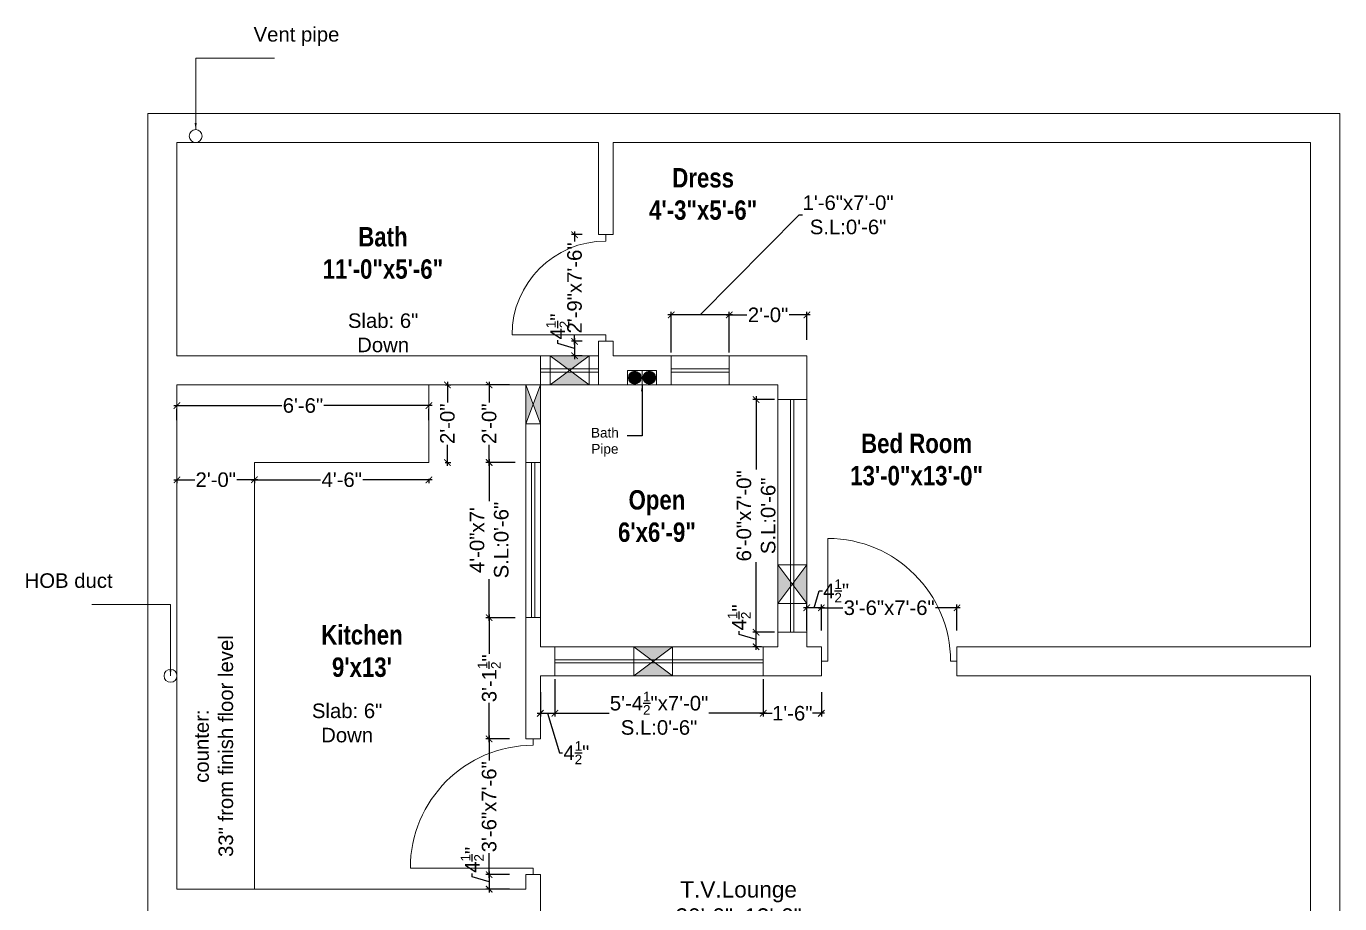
# Model space of a CAD drawing. Header units: inches. Extents: x 22 to 430, y 93 to 690.
# Drawn here: x 22.4 to 429, y 418.5 to 690 of the extents above; entities that cross this region are included whole.
import ezdxf

# ---------------------------------------------------------------- set-up
doc = ezdxf.new("R2010")
doc.units = ezdxf.units.IN
doc.header["$MEASUREMENT"] = 0
doc.layers.add('dim', color=5, linetype='Continuous')
for name, color, linetype, lineweight in [('Dime', 5, 'Continuous', 15), ('line', 7, 'Continuous', 13), ('LINE WORK', 7, 'Continuous', 5)]:
    doc.layers.add(name, color=color, linetype=linetype, lineweight=lineweight)
doc.styles.add('DETAIL', font='arial.ttf', dxfattribs={"height": 4.5})
doc.styles.get("Standard").update_dxf_attribs({"font": 'arial.ttf'})
doc.styles.add('TECH', font='techb___.ttf', dxfattribs={"height": 2.5})
doc.dimstyles.new('DETAIL', dxfattribs={"dimtxt": 4, "dimasz": 2, "dimexe": 1, "dimexo": 5, "dimgap": 0.5, "dimtad": 0, "dimzin": 3, "dimlunit": 4, "dimtxsty": 'DETAIL', "dimblk": 'ARCHTICK', "dimcen": 0.25, "dimdle": 1, "dimclrd": 256, "dimclre": 256, "dimclrt": 256, "dimadec": 1, "dimazin": 0, "dimtfac": 0.66, "dimtmove": 1, "dimatfit": 3, "dimfxl": 1, "dimtolj": 1, "dimlwd": -1, "dimlwe": -1, "dimarcsym": 0})

# ---------------------------------------------------------------- blocks, each defined once
blk = doc.blocks.new('_ArchTick')
at = {"color": 0, "linetype": 'ByBlock', "const_width": 0.15}
blk.add_lwpolyline([(-0.5, -0.5), (0.5, 0.5)], dxfattribs=at)
blk = doc.blocks.new('*D90')
at = {"layer": 'Defpoints', "color": 0, "transparency": 16777216}
for p in [(264.04, 510.07), (264.04, 498.02), (268.54, 498.02)]:
    blk.add_point(p, dxfattribs=at)
at = {"layer": 'dim', "transparency": 16777216}
for p, q in [((266.29, 510.07), (267.86, 515.3)), ((267.86, 515.3), (268.86, 515.3)), ((269.54, 510.07), (263.04, 510.07)), ((264.04, 503.02), (264.04, 511.07)), ((268.54, 503.02), (268.54, 511.07))]:
    blk.add_line(p, q, dxfattribs=at)
at = {"layer": 'dim', "transparency": 16777216, "xscale": 2, "yscale": 2, "zscale": 2, "rotation": 180}
blk.add_blockref('_ArchTick', (264.04, 510.07), dxfattribs=at)
at = {"layer": 'dim', "transparency": 16777216, "xscale": 2, "yscale": 2, "zscale": 2}
blk.add_blockref('_ArchTick', (268.54, 510.07), dxfattribs=at)
at = {"layer": 'dim', "transparency": 16777216, "insert": (273.12, 515.3), "char_height": 4.5, "attachment_point": 5, "style": 'DETAIL'}
blk.add_mtext('\\A1;4{\\H0.66x;\\S1/2;}"', dxfattribs=at)
blk = doc.blocks.new('*D91')
at = {"layer": 'Defpoints', "color": 0, "transparency": 16777216}
for p in [(310.54, 510.07), (268.54, 498.02), (310.54, 498.02)]:
    blk.add_point(p, dxfattribs=at)
at = {"layer": 'dim', "transparency": 16777216}
for p, q in [((267.54, 510.07), (275.23, 510.07)), ((268.54, 503.02), (268.54, 511.07)), ((311.54, 510.07), (303.85, 510.07)), ((310.54, 503.02), (310.54, 511.07))]:
    blk.add_line(p, q, dxfattribs=at)
at = {"layer": 'dim', "transparency": 16777216, "xscale": 2, "yscale": 2, "zscale": 2, "rotation": 180}
blk.add_blockref('_ArchTick', (268.54, 510.07), dxfattribs=at)
at = {"layer": 'dim', "transparency": 16777216, "xscale": 2, "yscale": 2, "zscale": 2}
blk.add_blockref('_ArchTick', (310.54, 510.07), dxfattribs=at)
at = {"layer": 'dim', "transparency": 16777216, "insert": (289.54, 510.07), "char_height": 4.5, "attachment_point": 5, "style": 'DETAIL'}
blk.add_mtext('\\A1;3\'-6"x7\'-6"', dxfattribs=at)
blk = doc.blocks.new('*D92')
at = {"layer": 'Defpoints', "color": 0, "transparency": 16777216}
for p in [(177.04, 427.52), (165.7, 423.02), (177.04, 423.02)]:
    blk.add_point(p, dxfattribs=at)
at = {"layer": 'dim', "transparency": 16777216}
for p, q in [((160.47, 426.84), (160.47, 427.84)), ((172.04, 427.52), (164.7, 427.52)), ((165.7, 428.52), (165.7, 422.02)), ((165.7, 425.27), (160.47, 426.84)), ((172.04, 423.02), (164.7, 423.02))]:
    blk.add_line(p, q, dxfattribs=at)
at = {"layer": 'dim', "transparency": 16777216, "xscale": 2, "yscale": 2, "zscale": 2}
for p, rotation in [((165.7, 427.52), 90), ((165.7, 423.02), 270)]:
    blk.add_blockref('_ArchTick', p, dxfattribs=dict(at, rotation=rotation))
at = {"layer": 'dim', "transparency": 16777216, "insert": (160.47, 432.1), "char_height": 4.5, "attachment_point": 5, "rotation": 90, "style": 'DETAIL'}
blk.add_mtext('\\A1;4{\\H0.66x;\\S1/2;}"', dxfattribs=at)
blk = doc.blocks.new('*D93')
at = {"layer": 'Defpoints', "color": 0, "transparency": 16777216}
for p in [(165.7, 469.52), (177.04, 469.52), (177.04, 427.52)]:
    blk.add_point(p, dxfattribs=at)
at = {"layer": 'dim', "transparency": 16777216}
for p, q in [((172.04, 469.52), (164.7, 469.52)), ((165.7, 470.52), (165.7, 462.83)), ((165.7, 426.52), (165.7, 434.21)), ((172.04, 427.52), (164.7, 427.52))]:
    blk.add_line(p, q, dxfattribs=at)
at = {"layer": 'dim', "transparency": 16777216, "xscale": 2, "yscale": 2, "zscale": 2}
for p, rotation in [((165.7, 469.52), 90), ((165.7, 427.52), 270)]:
    blk.add_blockref('_ArchTick', p, dxfattribs=dict(at, rotation=rotation))
at = {"layer": 'dim', "transparency": 16777216, "insert": (165.7, 448.52), "char_height": 4.5, "attachment_point": 5, "rotation": 90, "style": 'DETAIL'}
blk.add_mtext('\\A1;3\'-6"x7\'-6"', dxfattribs=at)
blk = doc.blocks.new('*D94')
at = {"layer": 'Defpoints', "color": 0, "transparency": 16777216}
for p in [(165.7, 507.02), (177.04, 507.02), (177.04, 469.52)]:
    blk.add_point(p, dxfattribs=at)
at = {"layer": 'dim', "transparency": 16777216}
for p, q in [((172.04, 507.02), (164.7, 507.02)), ((165.7, 508.02), (165.7, 495.84)), ((165.7, 468.52), (165.7, 480.71)), ((172.04, 469.52), (164.7, 469.52))]:
    blk.add_line(p, q, dxfattribs=at)
at = {"layer": 'dim', "transparency": 16777216, "xscale": 2, "yscale": 2, "zscale": 2}
for p, rotation in [((165.7, 507.02), 90), ((165.7, 469.52), 270)]:
    blk.add_blockref('_ArchTick', p, dxfattribs=dict(at, rotation=rotation))
at = {"layer": 'dim', "transparency": 16777216, "insert": (165.7, 488.27), "char_height": 4.5, "attachment_point": 5, "rotation": 90, "style": 'DETAIL'}
blk.add_mtext('\\A1;3\'-1{\\H0.66x;\\S1/2;}"', dxfattribs=at)
blk = doc.blocks.new('*D62')
at = {"layer": 'Defpoints', "color": 0, "transparency": 16777216}
for p in [(165.7, 555.02), (178.79, 555.02), (178.79, 507.02)]:
    blk.add_point(p, dxfattribs=at)
at = {"layer": 'dim', "transparency": 16777216}
for p, q in [((173.79, 555.02), (164.7, 555.02)), ((165.7, 556.02), (165.7, 543.09)), ((165.7, 506.02), (165.7, 518.96)), ((173.79, 507.02), (164.7, 507.02))]:
    blk.add_line(p, q, dxfattribs=at)
at = {"layer": 'dim', "transparency": 16777216, "xscale": 2, "yscale": 2, "zscale": 2}
for p, rotation in [((165.7, 555.02), 90), ((165.7, 507.02), 270)]:
    blk.add_blockref('_ArchTick', p, dxfattribs=dict(at, rotation=rotation))
at = {"layer": 'dim', "transparency": 16777216, "insert": (165.7, 531.02), "char_height": 4.5, "attachment_point": 5, "rotation": 90, "style": 'DETAIL'}
blk.add_mtext('\\A1;4\'-0"x7\'\\PS.L:0\'-6"', dxfattribs=at)
blk = doc.blocks.new('*D95')
at = {"layer": 'Defpoints', "color": 0, "transparency": 16777216}
for p in [(69.04, 573.1), (69.04, 572.64), (147.04, 573.1)]:
    blk.add_point(p, dxfattribs=at)
at = {"layer": 'dim', "transparency": 16777216}
for p, q in [((68.04, 572.64), (101.54, 572.64)), ((69.04, 568.1), (69.04, 571.64)), ((148.04, 572.64), (114.53, 572.64)), ((147.04, 568.1), (147.04, 571.64))]:
    blk.add_line(p, q, dxfattribs=at)
at = {"layer": 'dim', "transparency": 16777216, "xscale": 2, "yscale": 2, "zscale": 2, "rotation": 180}
blk.add_blockref('_ArchTick', (69.04, 572.64), dxfattribs=at)
at = {"layer": 'dim', "transparency": 16777216, "xscale": 2, "yscale": 2, "zscale": 2}
blk.add_blockref('_ArchTick', (147.04, 572.64), dxfattribs=at)
at = {"layer": 'dim', "transparency": 16777216, "insert": (108.04, 572.64), "char_height": 4.5, "attachment_point": 5, "style": 'DETAIL'}
blk.add_mtext('\\A1;6\'-6"', dxfattribs=at)
blk = doc.blocks.new('*D96')
at = {"layer": 'Defpoints', "color": 0, "transparency": 16777216}
for p in [(147.04, 579.02), (152.78, 579.02), (147.04, 555.02)]:
    blk.add_point(p, dxfattribs=at)
at = {"layer": 'dim', "transparency": 16777216}
for p, q in [((152.04, 579.02), (153.78, 579.02)), ((152.78, 580.02), (152.78, 573.54)), ((152.78, 554.02), (152.78, 560.5)), ((152.04, 555.02), (153.78, 555.02))]:
    blk.add_line(p, q, dxfattribs=at)
at = {"layer": 'dim', "transparency": 16777216, "xscale": 2, "yscale": 2, "zscale": 2}
for p, rotation in [((152.78, 579.02), 90), ((152.78, 555.02), 270)]:
    blk.add_blockref('_ArchTick', p, dxfattribs=dict(at, rotation=rotation))
at = {"layer": 'dim', "transparency": 16777216, "insert": (152.78, 567.02), "char_height": 4.5, "attachment_point": 5, "rotation": 90, "style": 'DETAIL'}
blk.add_mtext('\\A1;2\'-0"', dxfattribs=at)
blk = doc.blocks.new('*D97')
at = {"layer": 'Defpoints', "color": 0, "transparency": 16777216}
for p in [(93.04, 555.02), (147.04, 555.02), (147.04, 549.68)]:
    blk.add_point(p, dxfattribs=at)
at = {"layer": 'dim', "transparency": 16777216}
for p, q in [((92.04, 549.68), (113.47, 549.68)), ((93.04, 550.02), (93.04, 548.68)), ((148.04, 549.68), (126.61, 549.68)), ((147.04, 550.02), (147.04, 548.68))]:
    blk.add_line(p, q, dxfattribs=at)
at = {"layer": 'dim', "transparency": 16777216, "xscale": 2, "yscale": 2, "zscale": 2, "rotation": 180}
blk.add_blockref('_ArchTick', (93.04, 549.68), dxfattribs=at)
at = {"layer": 'dim', "transparency": 16777216, "xscale": 2, "yscale": 2, "zscale": 2}
blk.add_blockref('_ArchTick', (147.04, 549.68), dxfattribs=at)
at = {"layer": 'dim', "transparency": 16777216, "insert": (120.04, 549.68), "char_height": 4.5, "attachment_point": 5, "style": 'DETAIL'}
blk.add_mtext('\\A1;4\'-6"', dxfattribs=at)
blk = doc.blocks.new('*D98')
at = {"layer": 'Defpoints', "color": 0, "transparency": 16777216}
for p in [(199.54, 592.52), (192.14, 588.02), (199.54, 588.02)]:
    blk.add_point(p, dxfattribs=at)
at = {"layer": 'dim', "transparency": 16777216}
for p, q in [((186.91, 591.84), (186.91, 592.84)), ((192.14, 590.27), (186.91, 591.84)), ((194.54, 592.52), (191.14, 592.52)), ((192.14, 593.52), (192.14, 587.02)), ((194.54, 588.02), (191.14, 588.02))]:
    blk.add_line(p, q, dxfattribs=at)
at = {"layer": 'dim', "transparency": 16777216, "xscale": 2, "yscale": 2, "zscale": 2}
for p, rotation in [((192.14, 592.52), 90), ((192.14, 588.02), 270)]:
    blk.add_blockref('_ArchTick', p, dxfattribs=dict(at, rotation=rotation))
at = {"layer": 'dim', "transparency": 16777216, "insert": (186.91, 597.1), "char_height": 4.5, "attachment_point": 5, "rotation": 90, "style": 'DETAIL'}
blk.add_mtext('\\A1;4{\\H0.66x;\\S1/2;}"', dxfattribs=at)
blk = doc.blocks.new('*D99')
at = {"layer": 'Defpoints', "color": 0, "transparency": 16777216}
for p in [(192.14, 625.52), (199.54, 625.52), (199.54, 592.52)]:
    blk.add_point(p, dxfattribs=at)
at = {"layer": 'dim', "transparency": 16777216}
for p, q in [((192.14, 626.52), (192.14, 623.37)), ((194.54, 625.52), (191.14, 625.52)), ((192.14, 591.52), (192.14, 594.67)), ((194.54, 592.52), (191.14, 592.52))]:
    blk.add_line(p, q, dxfattribs=at)
at = {"layer": 'dim', "transparency": 16777216, "xscale": 2, "yscale": 2, "zscale": 2}
for p, rotation in [((192.14, 625.52), 90), ((192.14, 592.52), 270)]:
    blk.add_blockref('_ArchTick', p, dxfattribs=dict(at, rotation=rotation))
at = {"layer": 'dim', "transparency": 16777216, "insert": (192.14, 609.02), "char_height": 4.5, "attachment_point": 5, "rotation": 90, "style": 'DETAIL'}
blk.add_mtext('\\A1;2\'-9"x7\'-6"', dxfattribs=at)
blk = doc.blocks.new('*D100')
at = {"layer": 'Defpoints', "color": 0, "transparency": 16777216}
for p in [(248.34, 502.52), (255.04, 502.52), (255.04, 498.02)]:
    blk.add_point(p, dxfattribs=at)
at = {"layer": 'dim', "transparency": 16777216}
for p, q in [((243.11, 501.84), (243.11, 502.84)), ((248.34, 500.27), (243.11, 501.84)), ((250.04, 502.52), (247.34, 502.52)), ((248.34, 497.02), (248.34, 503.52)), ((250.04, 498.02), (247.34, 498.02))]:
    blk.add_line(p, q, dxfattribs=at)
at = {"layer": 'dim', "transparency": 16777216, "xscale": 2, "yscale": 2, "zscale": 2}
for p, rotation in [((248.34, 502.52), 90), ((248.34, 498.02), 270)]:
    blk.add_blockref('_ArchTick', p, dxfattribs=dict(at, rotation=rotation))
at = {"layer": 'dim', "transparency": 16777216, "insert": (243.11, 507.1), "char_height": 4.5, "attachment_point": 5, "rotation": 90, "style": 'DETAIL'}
blk.add_mtext('\\A1;4{\\H0.66x;\\S1/2;}"', dxfattribs=at)
blk = doc.blocks.new('*D63')
at = {"layer": 'Defpoints', "color": 0, "transparency": 16777216}
for p in [(248.34, 574.52), (259.04, 574.52), (259.04, 502.52)]:
    blk.add_point(p, dxfattribs=at)
at = {"layer": 'dim', "transparency": 16777216}
for p, q in [((254.04, 574.52), (247.34, 574.52)), ((248.34, 575.52), (248.34, 552.85)), ((248.34, 501.52), (248.34, 524.2)), ((254.04, 502.52), (247.34, 502.52))]:
    blk.add_line(p, q, dxfattribs=at)
at = {"layer": 'dim', "transparency": 16777216, "xscale": 2, "yscale": 2, "zscale": 2}
for p, rotation in [((248.34, 574.52), 90), ((248.34, 502.52), 270)]:
    blk.add_blockref('_ArchTick', p, dxfattribs=dict(at, rotation=rotation))
at = {"layer": 'dim', "transparency": 16777216, "insert": (248.34, 538.52), "char_height": 4.5, "attachment_point": 5, "rotation": 90, "style": 'DETAIL'}
blk.add_mtext('\\A1;6\'-0"x7\'-0"\\PS.L:0\'-6"', dxfattribs=at)
blk = doc.blocks.new('*D101')
at = {"layer": 'Defpoints', "color": 0, "transparency": 16777216}
for p in [(181.54, 489.02), (186.04, 489.02), (186.04, 477.43)]:
    blk.add_point(p, dxfattribs=at)
at = {"layer": 'dim', "transparency": 16777216}
for p, q in [((181.54, 484.02), (181.54, 476.43)), ((186.04, 484.02), (186.04, 476.43)), ((180.54, 477.43), (187.04, 477.43)), ((183.79, 477.43), (187.44, 465.25)), ((187.44, 465.25), (188.44, 465.25))]:
    blk.add_line(p, q, dxfattribs=at)
at = {"layer": 'dim', "transparency": 16777216, "xscale": 2, "yscale": 2, "zscale": 2, "rotation": 180}
blk.add_blockref('_ArchTick', (181.54, 477.43), dxfattribs=at)
at = {"layer": 'dim', "transparency": 16777216, "xscale": 2, "yscale": 2, "zscale": 2}
blk.add_blockref('_ArchTick', (186.04, 477.43), dxfattribs=at)
at = {"layer": 'dim', "transparency": 16777216, "insert": (192.7, 465.25), "char_height": 4.5, "attachment_point": 5, "style": 'DETAIL'}
blk.add_mtext('\\A1;4{\\H0.66x;\\S1/2;}"', dxfattribs=at)
blk = doc.blocks.new('*D64')
at = {"layer": 'Defpoints', "color": 0, "transparency": 16777216}
for p in [(186.04, 493.02), (250.54, 493.02), (250.54, 477.43)]:
    blk.add_point(p, dxfattribs=at)
at = {"layer": 'dim', "transparency": 16777216}
for p, q in [((186.04, 488.02), (186.04, 476.43)), ((250.54, 488.02), (250.54, 476.43)), ((185.04, 477.43), (202.89, 477.43)), ((251.54, 477.43), (233.68, 477.43))]:
    blk.add_line(p, q, dxfattribs=at)
at = {"layer": 'dim', "transparency": 16777216, "xscale": 2, "yscale": 2, "zscale": 2, "rotation": 180}
blk.add_blockref('_ArchTick', (186.04, 477.43), dxfattribs=at)
at = {"layer": 'dim', "transparency": 16777216, "xscale": 2, "yscale": 2, "zscale": 2}
blk.add_blockref('_ArchTick', (250.54, 477.43), dxfattribs=at)
at = {"layer": 'dim', "transparency": 16777216, "insert": (218.29, 477.43), "char_height": 4.5, "attachment_point": 5, "style": 'DETAIL'}
blk.add_mtext('\\A1;5\'-4{\\H0.66x;\\S1/2;}"x7\'-0"\\PS.L:0\'-6"', dxfattribs=at)
blk = doc.blocks.new('*D79')
at = {"layer": 'Defpoints', "color": 0, "transparency": 16777216}
for p in [(264.04, 600.69), (240.04, 588.02), (264.04, 588.02)]:
    blk.add_point(p, dxfattribs=at)
at = {"layer": 'dim', "transparency": 16777216}
for p, q in [((239.04, 600.69), (245.52, 600.69)), ((240.04, 593.02), (240.04, 601.69)), ((265.04, 600.69), (258.56, 600.69)), ((264.04, 593.02), (264.04, 601.69))]:
    blk.add_line(p, q, dxfattribs=at)
at = {"layer": 'dim', "transparency": 16777216, "xscale": 2, "yscale": 2, "zscale": 2, "rotation": 180}
blk.add_blockref('_ArchTick', (240.04, 600.69), dxfattribs=at)
at = {"layer": 'dim', "transparency": 16777216, "xscale": 2, "yscale": 2, "zscale": 2}
blk.add_blockref('_ArchTick', (264.04, 600.69), dxfattribs=at)
at = {"layer": 'dim', "transparency": 16777216, "insert": (252.04, 600.69), "char_height": 4.5, "attachment_point": 5, "style": 'DETAIL'}
blk.add_mtext('\\A1;2\'-0"', dxfattribs=at)
blk = doc.blocks.new('*D61')
at = {"layer": 'Defpoints', "color": 0, "transparency": 16777216}
for p in [(222.04, 600.69), (222.04, 584.02), (240.04, 584.02)]:
    blk.add_point(p, dxfattribs=at)
at = {"layer": 'dim', "transparency": 16777216}
for p, q in [((231.04, 600.69), (261.72, 631.63)), ((261.72, 631.63), (262.72, 631.63)), ((241.04, 600.69), (221.04, 600.69)), ((222.04, 589.02), (222.04, 601.69)), ((240.04, 589.02), (240.04, 601.69))]:
    blk.add_line(p, q, dxfattribs=at)
at = {"layer": 'dim', "transparency": 16777216, "xscale": 2, "yscale": 2, "zscale": 2, "rotation": 180}
blk.add_blockref('_ArchTick', (222.04, 600.69), dxfattribs=at)
at = {"layer": 'dim', "transparency": 16777216, "xscale": 2, "yscale": 2, "zscale": 2}
blk.add_blockref('_ArchTick', (240.04, 600.69), dxfattribs=at)
at = {"layer": 'dim', "transparency": 16777216, "insert": (276.82, 631.63), "char_height": 4.5, "attachment_point": 5, "style": 'DETAIL'}
blk.add_mtext('\\A1;1\'-6"x7\'-0"\\PS.L:0\'-6"', dxfattribs=at)
blk = doc.blocks.new('*D80')
at = {"layer": 'Defpoints', "color": 0, "transparency": 16777216}
for p in [(250.54, 489.02), (268.54, 489.02), (268.54, 477.43)]:
    blk.add_point(p, dxfattribs=at)
at = {"layer": 'dim', "transparency": 16777216}
for p, q in [((250.54, 484.02), (250.54, 476.43)), ((268.54, 484.02), (268.54, 476.43)), ((249.54, 477.43), (253.27, 477.43)), ((269.54, 477.43), (265.81, 477.43))]:
    blk.add_line(p, q, dxfattribs=at)
at = {"layer": 'dim', "transparency": 16777216, "xscale": 2, "yscale": 2, "zscale": 2, "rotation": 180}
blk.add_blockref('_ArchTick', (250.54, 477.43), dxfattribs=at)
at = {"layer": 'dim', "transparency": 16777216, "xscale": 2, "yscale": 2, "zscale": 2}
blk.add_blockref('_ArchTick', (268.54, 477.43), dxfattribs=at)
at = {"layer": 'dim', "transparency": 16777216, "insert": (259.54, 477.43), "char_height": 4.5, "attachment_point": 5, "style": 'DETAIL'}
blk.add_mtext('\\A1;1\'-6"', dxfattribs=at)
blk = doc.blocks.new('*D87')
at = {"layer": 'Defpoints', "color": 0, "transparency": 16777216}
for p in [(69.04, 555.02), (93.04, 555.02), (69.04, 549.68)]:
    blk.add_point(p, dxfattribs=at)
at = {"layer": 'dim', "transparency": 16777216}
for p, q in [((68.04, 549.68), (74.52, 549.68)), ((69.04, 550.02), (69.04, 548.68)), ((94.04, 549.68), (87.56, 549.68)), ((93.04, 550.02), (93.04, 548.68))]:
    blk.add_line(p, q, dxfattribs=at)
at = {"layer": 'dim', "transparency": 16777216, "xscale": 2, "yscale": 2, "zscale": 2, "rotation": 180}
blk.add_blockref('_ArchTick', (69.04, 549.68), dxfattribs=at)
at = {"layer": 'dim', "transparency": 16777216, "xscale": 2, "yscale": 2, "zscale": 2}
blk.add_blockref('_ArchTick', (93.04, 549.68), dxfattribs=at)
at = {"layer": 'dim', "transparency": 16777216, "insert": (81.04, 549.68), "char_height": 4.5, "attachment_point": 5, "style": 'DETAIL'}
blk.add_mtext('\\A1;2\'-0"', dxfattribs=at)
blk = doc.blocks.new('*D88')
at = {"layer": 'Defpoints', "color": 0, "transparency": 16777216}
for p in [(177.04, 579.02), (165.7, 555.02), (178.79, 555.02)]:
    blk.add_point(p, dxfattribs=at)
at = {"layer": 'dim', "transparency": 16777216}
for p, q in [((172.04, 579.02), (164.7, 579.02)), ((165.7, 580.02), (165.7, 573.54)), ((165.7, 554.02), (165.7, 560.5)), ((173.79, 555.02), (164.7, 555.02))]:
    blk.add_line(p, q, dxfattribs=at)
at = {"layer": 'dim', "transparency": 16777216, "xscale": 2, "yscale": 2, "zscale": 2}
for p, rotation in [((165.7, 579.02), 90), ((165.7, 555.02), 270)]:
    blk.add_blockref('_ArchTick', p, dxfattribs=dict(at, rotation=rotation))
at = {"layer": 'dim', "transparency": 16777216, "insert": (165.7, 567.02), "char_height": 4.5, "attachment_point": 5, "rotation": 90, "style": 'DETAIL'}
blk.add_mtext('\\A1;2\'-0"', dxfattribs=at)
blk = doc.blocks.new('A$C02E93A12')
at = {"layer": 'dim'}
h = blk.add_hatch(color=256, dxfattribs=at)
h.set_gradient(color1=(0, 0, 255), one_color=1, tint=1, name='SPHERICAL')
h.paths.add_polyline_path([(12, 9), (0, 9), (5.33, 5), (6.67, 5)])
h.paths.add_polyline_path([(6.67, 4), (5.33, 4), (0, 0), (12, 0)])
at = {"layer": 'line'}
for p, q in [((0, 9), (0, 0)), ((0, 9), (12, 0)), ((12, 9), (0, 0)), ((12, 9), (0, 9)), ((12, 9), (12, 0)), ((12, 0), (0, 0)), ((12, 0), (0, 0))]:
    blk.add_line(p, q, dxfattribs=at)
blk = doc.blocks.new('A$C30E77919')
at = {"layer": 'dim'}
h = blk.add_hatch(color=256, dxfattribs=at)
h.set_gradient(color1=(0, 0, 255), one_color=1, tint=1, name='SPHERICAL')
h.paths.add_polyline_path([(0, 4.5), (6, 2.25), (12, 4.5)])
h.paths.add_polyline_path([(12, 0), (6, 2.25), (0, 0)])
at = {"layer": 'line'}
for p, q in [((0, 4.5), (12, 4.5)), ((0, 0), (0, 4.5)), ((12, 0), (0, 4.5)), ((0, 0), (12, 4.5)), ((0, 4.5), (12, 4.5)), ((12, 0), (12, 4.5)), ((0, 0), (12, 0))]:
    blk.add_line(p, q, dxfattribs=at)
blk = doc.blocks.new('A$C44504939')
at = {"layer": 'line'}
h = blk.add_hatch(color=256, dxfattribs=at)
h.set_gradient(color1=(0, 0, 255), one_color=1, tint=1, name='SPHERICAL')
h.paths.add_polyline_path([(4.25, 2.25, 1), (0.25, 2.25, 1)])
for p, q in [((0, 4.5), (4.5, 4.5)), ((0, 0), (0, 4.5)), ((4.5, 4.5), (4.5, 0)), ((4.5, 0), (0, 0))]:
    blk.add_line(p, q, dxfattribs=at)
blk.add_circle((2.25, 2.25), 2, dxfattribs=at)

msp = doc.modelspace()

# ---------------------------------------------------------------- linework, layer by layer
at = {"layer": 'line'}
for p, q in [((60.038, 663.024), (60.038, 114.086)), ((429.038, 663.024), (60.038, 663.024)), ((429.038, 663.024), (429.038, 114.086)), ((69.038, 654.024), (69.038, 588.024)), ((199.538, 654.024), (69.038, 654.024)), ((199.538, 654.024), (199.538, 625.524)), ((204.038, 654.024), (204.038, 625.524)), ((420.038, 654.024), (204.038, 654.024)), ((420.038, 654.024), (420.038, 498.024)), ((201.788, 625.524), (201.788, 623.524)), ((201.788, 594.524), (172.788, 594.524)), ((201.788, 592.524), (201.788, 594.524)), ((199.538, 592.524), (199.538, 588.024)), ((204.038, 592.524), (199.538, 592.524)), ((204.038, 592.524), (204.038, 588.024)), ((199.538, 588.024), (69.038, 588.024)), ((181.538, 579.024), (181.538, 588.024)), ((199.538, 588.024), (199.538, 579.024)), ((264.038, 588.024), (204.038, 588.024)), ((222.038, 588.024), (222.038, 579.024)), ((240.038, 579.024), (240.038, 588.024)), ((264.038, 498.024), (264.038, 588.024)), ((199.538, 584.024), (181.538, 584.024)), ((199.538, 583.024), (181.538, 583.024)), ((222.038, 584.024), (240.038, 584.024)), ((222.038, 583.024), (240.038, 583.024)), ((69.038, 579.024), (69.038, 423.024)), ((177.038, 579.024), (69.038, 579.024)), ((177.038, 579.024), (177.038, 469.524)), ((181.538, 579.024), (181.538, 498.024)), ((255.038, 579.024), (181.538, 579.024)), ((255.038, 498.024), (255.038, 579.024)), ((255.261, 574.524), (255.038, 574.524)), ((264.038, 574.524), (255.038, 574.524)), ((259.038, 502.524), (259.038, 574.524)), ((260.038, 502.524), (260.038, 574.524)), ((177.038, 555.024), (181.538, 555.024)), ((178.788, 507.024), (178.788, 555.024)), ((179.788, 507.024), (179.788, 555.024)), ((270.538, 493.524), (270.538, 531.524)), ((181.538, 507.024), (177.038, 507.024)), ((255.038, 502.524), (264.038, 502.524)), ((181.538, 498.024), (255.038, 498.024)), ((186.038, 498.024), (186.038, 489.024)), ((250.538, 489.024), (250.538, 498.024)), ((264.038, 498.024), (268.538, 498.024)), ((268.538, 489.024), (268.538, 498.024)), ((310.538, 498.024), (420.038, 498.024)), ((310.538, 489.024), (310.538, 498.024)), ((250.538, 494.024), (186.038, 494.024)), ((250.538, 493.024), (186.038, 493.024)), ((268.538, 493.524), (270.538, 493.524)), ((310.538, 493.524), (308.538, 493.524)), ((181.538, 489.024), (268.538, 489.024)), ((181.538, 469.524), (181.538, 489.024)), ((310.538, 489.024), (420.038, 489.024)), ((420.038, 489.024), (420.038, 333.024)), ((181.538, 469.524), (177.038, 469.524)), ((179.288, 469.524), (179.288, 467.524)), ((181.538, 469.524), (181.538, 469.524)), ((179.288, 429.524), (141.288, 429.524)), ((177.038, 427.524), (177.038, 423.024)), ((181.538, 427.524), (177.038, 427.524)), ((181.538, 427.524), (177.038, 427.524)), ((179.288, 429.524), (179.288, 427.524)), ((181.538, 427.524), (181.538, 414.024)), ((177.038, 423.024), (69.038, 423.024))]:
    msp.add_line(p, q, dxfattribs=at)
at = {"layer": 'line', "color": 0}
msp.add_line((204.038, 625.524), (199.538, 625.524), dxfattribs=at)
at = {"layer": 'line', "color": 8}
for p, q in [((147.038, 579.024), (147.038, 555.024)), ((93.038, 555.024), (93.038, 423.024)), ((147.038, 555.024), (93.038, 555.024))]:
    msp.add_line(p, q, dxfattribs=at)
at = {"layer": 'line', "color": 1}
for centre in [(74.838, 656.024), (67.038, 489.024)]:
    msp.add_circle(centre, 2, dxfattribs=at)
at = {"layer": 'line'}
for centre, radius, start, end in [((201.788, 594.524), 29, 90, 180), ((270.538, 493.524), 38, 0, 90), ((179.288, 429.524), 38, 90, 180)]:
    msp.add_arc(centre, radius, start, end, dxfattribs=at)
at = {"layer": 'LINE WORK'}
msp.add_line((213.038, 579.024), (213.038, 583.524), dxfattribs=at)
msp.add_line((213.038, 579.024), (213.038, 583.524), dxfattribs=at)

# ---------------------------------------------------------------- block references
at = {"color": 1}
for p, rotation in [((196.622, 588.024), 180), ((255.038, 523.405), 270), ((222.451, 498.024), 180)]:
    msp.add_blockref('A$C02E93A12', p, dxfattribs=dict(at, rotation=rotation))
at = {"layer": 'dim', "rotation": 90}
msp.add_blockref('A$C30E77919', (181.538, 567.024), dxfattribs=at)
at = {"layer": 'Dime', "xscale": -1, "rotation": 180}
for p in [(208.538, 583.524), (213.038, 583.524)]:
    msp.add_blockref('A$C44504939', p, dxfattribs=at)

# ---------------------------------------------------------------- texts
at = {"layer": 'dim', "char_height": 4.5, "width": 22.785, "attachment_point": 2, "style": 'DETAIL'}
for insert in [(132.863, 601.165), (121.717, 480.453)]:
    msp.add_mtext('{\\C1;Slab: 6" Down}', dxfattribs=dict(at, insert=insert))
at = {"layer": 'dim', "insert": (74.395, 467.29), "char_height": 4.5, "width": 86.66902, "attachment_point": 2, "rotation": 90, "style": 'DETAIL'}
msp.add_mtext('counter:\\P33" from finish floor level', dxfattribs=at)
at = {"layer": 'Dime', "color": 0, "insert": (201.529, 565.749), "char_height": 3, "width": 4.22106, "attachment_point": 2}
msp.add_mtext('Bath Pipe', dxfattribs=at)
at = {"layer": 'line', "char_height": 4.5, "width": 26.14126, "style": 'DETAIL'}
for s, insert, attachment_point in [('Vent pipe', (92.763, 689.746), 1), ('HOB duct', (49.11, 520.746), 3)]:
    msp.add_mtext(s, dxfattribs=dict(at, insert=insert, attachment_point=attachment_point))
at = {"layer": 'line', "char_height": 6, "attachment_point": 2, "style": 'TECH'}
for s, insert in [('Dress\\P4\'-3"x5\'-6"', (231.945, 646.124)), ('Bath\\P11\'-0"x5\'-6"', (132.806, 627.883)), ('Bed Room\\P13\'-0"x13\'-0"', (298.041, 563.967)), ('Open\\P6\'x6\'-9"', (217.639, 546.48)), ("Kitchen\\P9'x13'", (126.306, 504.706))]:
    msp.add_mtext(s, dxfattribs=dict(at, insert=insert))
at = {"layer": 'line', "insert": (242.927, 418.733), "char_height": 5, "attachment_point": 5}
msp.add_mtext('T.V.Lounge\\P20\'-0"x13\'-0"', dxfattribs=at)

# ---------------------------------------------------------------- dimensions: what is measured, and where the dimension line sits
at = {"layer": 'dim'}
dim = msp.add_linear_dim(base=(222.038, 600.693), p1=(240.038, 584.024), p2=(222.038, 584.024), text='<>x7\'-0"\\PS.L:0\'-6"', dimstyle='DETAIL', dxfattribs=at)
dim.commit()
dim.dimension.update_dxf_attribs({"geometry": '*D61', "text_midpoint": (263.224, 631.634), "dimtype": 160})
for base, p1, p2, text, picture, middle in [((192.136, 625.524), (199.538, 592.524), (199.538, 625.524), '<>x7\'-6"', '*D99', (192.136, 609.024)), ((248.337, 574.524), (259.038, 502.524), (259.038, 574.524), '<>x7\'-0"\\PS.L:0\'-6"', '*D63', (248.337, 538.524)), ((165.698, 555.024), (178.788, 507.024), (178.788, 555.024), '<>x7\'\\PS.L:0\'-6"', '*D62', (165.698, 531.024)), ((165.698, 469.524), (177.038, 427.524), (177.038, 469.524), '<>x7\'-6"', '*D93', (165.698, 448.524))]:
    dim = msp.add_linear_dim(base=base, p1=p1, p2=p2, angle=90, text=text, dimstyle='DETAIL', dxfattribs=at)
    dim.commit()
    dim.dimension.update_dxf_attribs({"geometry": picture, "text_midpoint": middle})
for base, p1, p2, picture, middle in [((192.136, 588.024), (199.538, 592.524), (199.538, 588.024), '*D98', (186.909, 593.342)), ((152.777, 579.024), (147.038, 555.024), (147.038, 579.024), '*D96', (152.777, 567.024)), ((165.698, 555.024), (177.038, 579.024), (178.788, 555.024), '*D88', (165.698, 567.024)), ((248.337, 502.524), (255.038, 498.024), (255.038, 502.524), '*D100', (243.109, 503.342)), ((165.698, 507.024), (177.038, 469.524), (177.038, 507.024), '*D94', (165.698, 488.274)), ((165.698, 423.024), (177.038, 427.524), (177.038, 423.024), '*D92', (160.471, 428.342))]:
    dim = msp.add_linear_dim(base=base, p1=p1, p2=p2, angle=90, dimstyle='DETAIL', dxfattribs=at)
    dim.commit()
    dim.dimension.update_dxf_attribs({"geometry": picture, "text_midpoint": middle})
for base, p1, p2, picture, middle in [((264.038, 600.693), (240.038, 588.024), (264.038, 588.024), '*D79', (252.038, 600.693)), ((69.038, 572.638), (147.038, 573.102), (69.038, 573.102), '*D95', (108.038, 572.638)), ((69.038, 549.677), (93.038, 555.024), (69.038, 555.024), '*D87', (81.038, 549.677)), ((147.038, 549.677), (93.038, 555.024), (147.038, 555.024), '*D97', (120.038, 549.677)), ((264.038, 510.075), (268.538, 498.024), (264.038, 498.024), '*D90', (269.356, 515.302)), ((186.038, 477.428), (181.538, 489.024), (186.038, 489.024), '*D101', (188.942, 465.247)), ((268.538, 477.428), (250.538, 489.024), (268.538, 489.024), '*D80', (259.538, 477.428))]:
    dim = msp.add_linear_dim(base=base, p1=p1, p2=p2, dimstyle='DETAIL', dxfattribs=at)
    dim.commit()
    dim.dimension.update_dxf_attribs({"geometry": picture, "text_midpoint": middle})
for base, p1, p2, text, picture, middle in [((310.538, 510.075), (268.538, 498.024), (310.538, 498.024), '<>x7\'-6"', '*D91', (289.538, 510.075)), ((250.538, 477.428), (186.038, 493.024), (250.538, 493.024), '<>x7\'-0"\\PS.L:0\'-6"', '*D64', (218.288, 477.428))]:
    dim = msp.add_linear_dim(base=base, p1=p1, p2=p2, text=text, dimstyle='DETAIL', dxfattribs=at)
    dim.commit()
    dim.dimension.update_dxf_attribs({"geometry": picture, "text_midpoint": middle})

# ---------------------------------------------------------------- leaders
msp.add_leader([(213.038, 579.024), (213.038, 563.259), (208.402, 563.259)], dimstyle='DETAIL', override={"dimgap": 0.5, "dimtad": 0}, dxfattribs=at)
at = {"layer": 'line'}
for points in [[(74.838, 658.024), (74.838, 680.107), (99.205, 680.107)], [(67.035, 489.024), (67.035, 511.107), (42.668, 511.107)]]:
    msp.add_leader(points, dimstyle='DETAIL', override={"dimgap": 0.5, "dimtad": 0}, dxfattribs=at)

doc.saveas('drawing.dxf')
